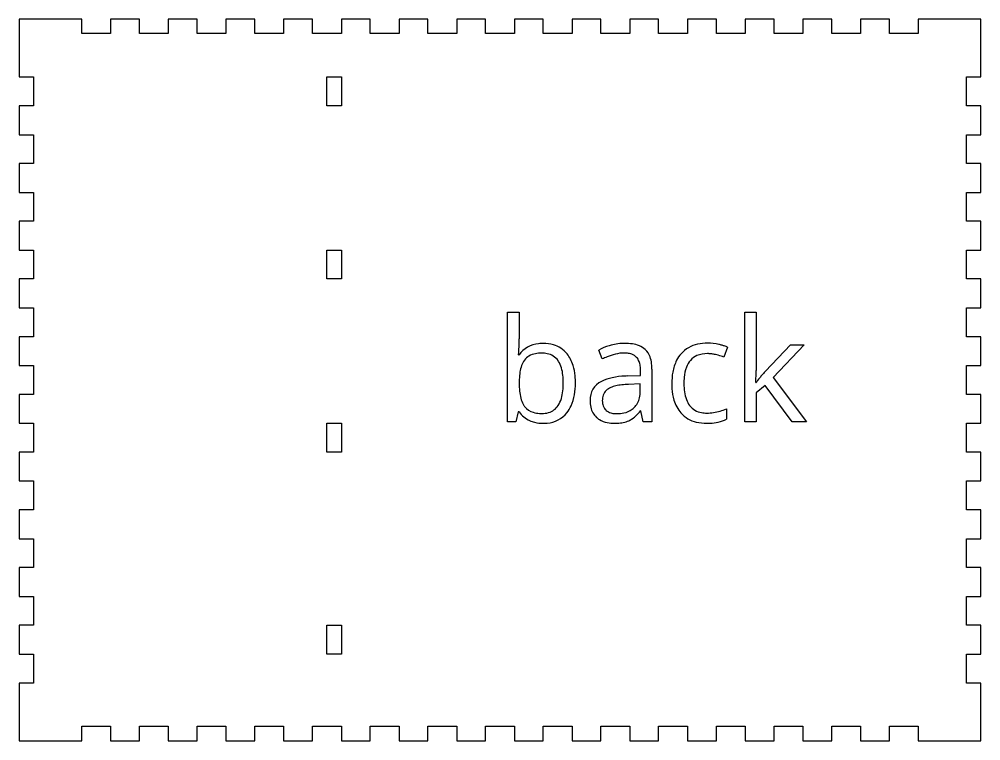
# Model space of a CAD drawing. Header units: millimetres. Extents: x 28 to 592, y 116 to 590.
# Drawn here: x 27.9 to 227.9, y 439.5 to 589.5 of the extents above; entities that cross this region are included whole.
import ezdxf

# ---------------------------------------------------------------- set-up
doc = ezdxf.new("R2010")
doc.units = ezdxf.units.MM
doc.layers.add('back_labelLayer', color=7, linetype='Continuous')
doc.layers.add('back_outsideCutPath', color=7, linetype='Continuous')

msp = doc.modelspace()

# ---------------------------------------------------------------- linework, layer by layer
at = {"layer": 'back_labelLayer', "color": 18, "linetype": 'Continuous', "lineweight": 25, "true_color": 0x000000}
for points in [[(129.49, 505.83), (129.49, 528.62)], [(129.49, 528.62), (131.92, 528.62)], [(131.92, 528.62), (131.92, 523.09)], [(178.84, 505.83), (178.84, 528.62)], [(178.84, 528.62), (181.24, 528.62)], [(181.24, 528.62), (181.24, 516.54)], [(149.22, 518.91), (148.47, 520.77)], [(175.27, 521.34), (174.52, 519.28)], [(183.16, 516.39), (188.35, 521.88)], [(191.23, 521.88), (184.73, 515.04)], [(188.35, 521.88), (191.23, 521.88)], [(131.8, 519.75), (131.92, 519.75)], [(157.18, 515.45), (157.18, 516.45)], [(159.55, 516.79), (159.55, 505.83)], [(154.45, 515.37), (157.18, 515.45)], [(181.13, 514.05), (181.24, 514.05)], [(184.73, 515.04), (191.69, 505.83)], [(157.12, 513.73), (154.69, 513.62)], [(157.12, 512.28), (157.12, 513.73)], [(183.07, 513.42), (181.24, 511.84)], [(188.74, 505.83), (183.07, 513.42)], [(181.24, 511.84), (181.24, 505.83)], [(157.26, 508.12), (157.15, 508.12)], [(157.75, 505.83), (157.26, 508.12)], [(175.03, 508.53), (175.03, 506.37)], [(131.75, 507.9), (131.23, 505.83)], [(131.92, 507.9), (131.75, 507.9)], [(131.23, 505.83), (129.49, 505.83)], [(159.55, 505.83), (157.75, 505.83)], [(181.24, 505.83), (178.84, 505.83)], [(191.69, 505.83), (188.74, 505.83)]]:
    msp.add_lwpolyline(points, dxfattribs=at)
for points in [[(131.89, 521.37), (131.91, 521.94), (131.92, 522.51), (131.92, 523.09)], [(135.96, 522.09), (134.33, 521.94), (132.86, 521.08), (131.92, 519.75)], [(136.96, 522.15), (136.63, 522.15), (136.29, 522.13), (135.96, 522.09)], [(139.05, 521.87), (138.37, 522.06), (137.67, 522.16), (136.96, 522.15)], [(153.91, 522.15), (152.95, 522.15), (152, 522.02), (151.07, 521.78)], [(155.47, 522.04), (154.96, 522.11), (154.43, 522.15), (153.91, 522.15)], [(156.92, 521.65), (156.45, 521.84), (155.97, 521.97), (155.47, 522.04)], [(171.14, 522.18), (170.44, 522.18), (169.74, 522.11), (169.05, 521.96)], [(173.45, 521.93), (172.69, 522.09), (171.91, 522.18), (171.14, 522.18)], [(131.81, 519.84), (131.85, 520.35), (131.88, 520.86), (131.89, 521.37)], [(136.61, 520.11), (136.17, 520.12), (135.72, 520.08), (135.29, 519.99)], [(137.75, 520), (137.37, 520.08), (136.99, 520.11), (136.61, 520.11)], [(140.01, 518.57), (139.47, 519.33), (138.66, 519.84), (137.75, 520)], [(141.88, 519.99), (141.15, 520.89), (140.17, 521.55), (139.05, 521.87)], [(150.64, 521.66), (149.89, 521.44), (149.16, 521.14), (148.47, 520.77)], [(151.07, 521.78), (150.93, 521.74), (150.78, 521.7), (150.64, 521.66)], [(153.76, 520.14), (153.15, 520.14), (152.54, 520.06), (151.94, 519.91)], [(154.45, 520.1), (154.22, 520.13), (153.99, 520.14), (153.76, 520.14)], [(155.35, 519.9), (155.06, 520), (154.75, 520.07), (154.45, 520.1)], [(158.16, 520.87), (157.8, 521.2), (157.38, 521.47), (156.92, 521.65)], [(159.16, 519.34), (158.95, 519.92), (158.61, 520.45), (158.16, 520.87)], [(169.05, 521.96), (167.72, 521.69), (166.51, 521), (165.61, 519.98)], [(171.08, 520.02), (170.33, 520.04), (169.58, 519.9), (168.89, 519.61)], [(171.29, 520.02), (171.22, 520.02), (171.15, 520.02), (171.08, 520.02)], [(172, 519.95), (171.76, 519.99), (171.53, 520.01), (171.29, 520.02)], [(174.12, 521.76), (173.9, 521.83), (173.68, 521.88), (173.45, 521.93)], [(174.74, 521.57), (174.54, 521.64), (174.33, 521.71), (174.12, 521.76)], [(175.25, 521.35), (175.08, 521.43), (174.91, 521.51), (174.74, 521.57)], [(175.27, 521.34), (175.26, 521.35), (175.26, 521.35), (175.25, 521.35)], [(131.8, 519.75), (131.81, 519.78), (131.81, 519.81), (131.81, 519.84)], [(133.02, 518.68), (132.76, 518.34), (132.56, 517.95), (132.42, 517.54)], [(133.96, 519.51), (133.6, 519.3), (133.28, 519.02), (133.02, 518.68)], [(135.29, 519.99), (134.82, 519.91), (134.37, 519.74), (133.96, 519.51)], [(140.12, 518.41), (140.08, 518.47), (140.05, 518.52), (140.01, 518.57)], [(140.72, 517.05), (140.59, 517.53), (140.38, 517.99), (140.12, 518.41)], [(143.13, 517.57), (142.87, 518.45), (142.45, 519.27), (141.88, 519.99)], [(150.2, 519.35), (149.87, 519.21), (149.54, 519.07), (149.22, 518.91)], [(151.94, 519.91), (151.35, 519.77), (150.76, 519.58), (150.2, 519.35)], [(156.36, 519.24), (156.09, 519.54), (155.74, 519.77), (155.35, 519.9)], [(156.87, 518.39), (156.76, 518.7), (156.58, 518.99), (156.36, 519.24)], [(157.11, 517.46), (157.06, 517.78), (156.99, 518.09), (156.87, 518.39)], [(159.48, 517.93), (159.43, 518.41), (159.32, 518.88), (159.16, 519.34)], [(164.68, 518.63), (164.29, 517.86), (164.02, 517.04), (163.87, 516.19)], [(165.61, 519.98), (165.24, 519.57), (164.93, 519.12), (164.68, 518.63)], [(168.89, 519.61), (167.85, 519.14), (167.06, 518.26), (166.7, 517.18)], [(172.76, 519.81), (172.51, 519.87), (172.25, 519.92), (172, 519.95)], [(173.35, 519.67), (173.15, 519.72), (172.96, 519.77), (172.76, 519.81)], [(174.52, 519.28), (174.14, 519.43), (173.74, 519.56), (173.35, 519.67)], [(132.09, 516.21), (132.01, 515.7), (131.96, 515.18), (131.94, 514.66)], [(132.42, 517.54), (132.27, 517.1), (132.16, 516.66), (132.09, 516.21)], [(141.02, 515.54), (140.96, 516.05), (140.87, 516.55), (140.72, 517.05)], [(143.56, 515.38), (143.49, 516.12), (143.35, 516.85), (143.13, 517.57)], [(157.18, 516.45), (157.18, 516.79), (157.16, 517.13), (157.11, 517.46)], [(159.55, 516.79), (159.55, 517.17), (159.53, 517.55), (159.48, 517.93)], [(163.87, 516.19), (163.73, 515.39), (163.66, 514.57), (163.67, 513.75)], [(166.7, 517.18), (166.46, 516.51), (166.31, 515.81), (166.25, 515.1)], [(181.22, 515.66), (181.23, 515.8), (181.23, 515.94), (181.24, 516.08)], [(181.24, 516.08), (181.24, 516.23), (181.24, 516.39), (181.24, 516.54)], [(183.16, 516.39), (182.97, 516.18), (182.78, 515.96), (182.59, 515.74)], [(131.94, 514.66), (131.93, 514.4), (131.92, 514.14), (131.92, 513.87)], [(141.11, 513.9), (141.11, 514.45), (141.08, 514.99), (141.02, 515.54)], [(143.63, 513.87), (143.63, 514.37), (143.6, 514.88), (143.56, 515.38)], [(149.07, 514.24), (147.55, 513.51), (146.6, 511.95), (146.67, 510.27)], [(151.29, 515.01), (150.52, 514.86), (149.77, 514.6), (149.07, 514.24)], [(153.96, 515.35), (153.06, 515.31), (152.17, 515.2), (151.29, 515.01)], [(154.45, 515.37), (154.29, 515.36), (154.12, 515.35), (153.96, 515.35)], [(166.25, 515.1), (166.2, 514.66), (166.18, 514.22), (166.18, 513.78)], [(181.13, 514.11), (181.15, 514.39), (181.17, 514.67), (181.18, 514.95)], [(181.13, 514.05), (181.13, 514.07), (181.13, 514.09), (181.13, 514.11)], [(181.18, 514.95), (181.2, 515.19), (181.21, 515.43), (181.22, 515.66)], [(181.6, 514.53), (181.48, 514.37), (181.36, 514.21), (181.24, 514.05)], [(182.1, 515.15), (181.93, 514.95), (181.76, 514.74), (181.6, 514.53)], [(182.59, 515.74), (182.43, 515.55), (182.26, 515.35), (182.1, 515.15)], [(131.92, 513.87), (131.92, 513.32), (131.95, 512.76), (132, 512.21)], [(132, 512.21), (132.05, 511.73), (132.13, 511.25), (132.25, 510.77)], [(140.7, 510.7), (140.85, 511.21), (140.96, 511.74), (141.02, 512.27)], [(141.02, 512.27), (141.08, 512.81), (141.11, 513.36), (141.11, 513.9)], [(143.44, 511.47), (143.57, 512.27), (143.63, 513.07), (143.63, 513.87)], [(150.5, 512.72), (149.83, 512.32), (149.37, 511.62), (149.27, 510.84)], [(150.97, 512.97), (150.81, 512.9), (150.65, 512.81), (150.5, 512.72)], [(152.02, 513.31), (151.66, 513.23), (151.31, 513.11), (150.97, 512.97)], [(153.26, 513.52), (152.84, 513.47), (152.43, 513.4), (152.02, 513.31)], [(154.69, 513.62), (154.21, 513.61), (153.73, 513.57), (153.26, 513.52)], [(156.96, 510.82), (157.07, 511.29), (157.12, 511.77), (157.12, 512.25)], [(157.12, 512.25), (157.12, 512.26), (157.12, 512.27), (157.12, 512.28)], [(163.67, 513.75), (163.66, 513.41), (163.68, 513.06), (163.7, 512.72)], [(163.7, 512.72), (163.75, 511.92), (163.89, 511.13), (164.11, 510.37)], [(166.18, 513.78), (166.18, 513.21), (166.22, 512.64), (166.3, 512.07)], [(166.3, 512.07), (166.38, 511.53), (166.51, 511), (166.7, 510.49)], [(132.25, 510.77), (132.36, 510.34), (132.52, 509.91), (132.74, 509.51)], [(140.01, 509.21), (140.31, 509.67), (140.54, 510.17), (140.7, 510.7)], [(142.75, 509.17), (143.08, 509.9), (143.31, 510.68), (143.44, 511.47)], [(146.67, 510.27), (146.67, 509.8), (146.72, 509.33), (146.82, 508.88)], [(149.27, 510.84), (149.24, 510.64), (149.22, 510.44), (149.22, 510.24)], [(149.22, 510.24), (149.22, 509.97), (149.25, 509.7), (149.31, 509.44)], [(155.82, 508.79), (156.39, 509.34), (156.78, 510.05), (156.96, 510.82)], [(164.11, 510.37), (164.4, 509.38), (164.9, 508.46), (165.58, 507.68)], [(166.7, 510.49), (166.87, 510.05), (167.09, 509.63), (167.38, 509.24)], [(132.74, 509.51), (132.83, 509.34), (132.93, 509.18), (133.05, 509.03)], [(133.05, 509.03), (133.51, 508.45), (134.13, 508.03), (134.84, 507.82)], [(138.04, 507.76), (138.85, 507.99), (139.55, 508.5), (140.01, 509.21)], [(141.86, 507.73), (142.22, 508.17), (142.51, 508.65), (142.75, 509.17)], [(146.82, 508.88), (147, 508.06), (147.42, 507.33), (148.03, 506.77)], [(149.31, 509.44), (149.39, 509.06), (149.58, 508.7), (149.84, 508.41)], [(149.84, 508.41), (149.9, 508.35), (149.96, 508.29), (150.02, 508.23)], [(150.02, 508.23), (150.31, 507.99), (150.65, 507.81), (151.01, 507.71)], [(153.7, 507.69), (154.33, 507.82), (154.93, 508.09), (155.45, 508.47)], [(155.45, 508.47), (155.58, 508.57), (155.7, 508.68), (155.82, 508.79)], [(156.33, 507.2), (156.62, 507.49), (156.89, 507.79), (157.15, 508.12)], [(167.38, 509.24), (167.99, 508.44), (168.88, 507.9), (169.88, 507.75)], [(170.92, 507.66), (171.87, 507.67), (172.81, 507.8), (173.72, 508.07)], [(173.72, 508.07), (174.17, 508.2), (174.6, 508.35), (175.03, 508.53)], [(131.92, 507.9), (132.48, 507.12), (133.23, 506.51), (134.1, 506.12)], [(134.1, 506.12), (134.42, 505.97), (134.76, 505.85), (135.11, 505.76)], [(134.84, 507.82), (135.27, 507.69), (135.72, 507.61), (136.17, 507.59)], [(136.17, 507.59), (136.33, 507.58), (136.5, 507.57), (136.67, 507.57)], [(136.67, 507.57), (137.13, 507.57), (137.6, 507.63), (138.04, 507.76)], [(137.77, 505.58), (139.37, 505.69), (140.86, 506.47), (141.86, 507.73)], [(148.03, 506.77), (148.21, 506.6), (148.4, 506.45), (148.61, 506.32)], [(148.61, 506.32), (149.12, 506.01), (149.67, 505.8), (150.25, 505.68)], [(151.01, 507.71), (151.29, 507.62), (151.58, 507.57), (151.87, 507.56)], [(151.87, 507.56), (152, 507.55), (152.13, 507.54), (152.25, 507.54)], [(152.25, 507.54), (152.74, 507.54), (153.22, 507.59), (153.7, 507.69)], [(153.59, 505.71), (153.99, 505.79), (154.38, 505.91), (154.75, 506.07)], [(154.75, 506.07), (155, 506.18), (155.23, 506.32), (155.45, 506.47)], [(155.45, 506.47), (155.77, 506.69), (156.06, 506.93), (156.33, 507.2)], [(165.58, 507.68), (166.42, 506.74), (167.53, 506.08), (168.76, 505.79)], [(169.88, 507.75), (170.22, 507.69), (170.57, 507.66), (170.92, 507.66)], [(173.34, 505.77), (173.93, 505.9), (174.5, 506.1), (175.03, 506.37)], [(135.11, 505.76), (135.71, 505.61), (136.34, 505.53), (136.96, 505.54)], [(136.96, 505.54), (137.23, 505.54), (137.5, 505.55), (137.77, 505.58)], [(150.25, 505.68), (150.75, 505.58), (151.26, 505.53), (151.77, 505.54)], [(151.77, 505.54), (151.97, 505.54), (152.18, 505.54), (152.38, 505.55)], [(152.38, 505.55), (152.79, 505.57), (153.19, 505.63), (153.59, 505.71)], [(168.76, 505.79), (169.49, 505.62), (170.23, 505.53), (170.97, 505.54)], [(170.97, 505.54), (171.2, 505.54), (171.42, 505.54), (171.65, 505.55)], [(171.65, 505.55), (172.22, 505.58), (172.78, 505.65), (173.34, 505.77)]]:
    msp.add_open_spline(points, degree=3, dxfattribs=at)
at = {"layer": 'back_outsideCutPath', "color": 18, "linetype": 'Continuous', "lineweight": 25, "true_color": 0x000000}
for points in [[(27.94, 589.54), (27.94, 577.54)], [(34.94, 589.54), (27.94, 589.54)], [(40.94, 589.54), (34.94, 589.54)], [(40.94, 586.54), (40.94, 589.54)], [(52.94, 589.54), (46.94, 589.54)], [(46.94, 589.54), (46.94, 586.54)], [(52.94, 586.54), (52.94, 589.54)], [(64.94, 589.54), (58.94, 589.54)], [(58.94, 589.54), (58.94, 586.54)], [(64.94, 586.54), (64.94, 589.54)], [(76.94, 589.54), (70.94, 589.54)], [(70.94, 589.54), (70.94, 586.54)], [(76.94, 586.54), (76.94, 589.54)], [(88.94, 589.54), (82.94, 589.54)], [(82.94, 589.54), (82.94, 586.54)], [(88.94, 586.54), (88.94, 589.54)], [(100.94, 589.54), (94.94, 589.54)], [(94.94, 589.54), (94.94, 586.54)], [(100.94, 586.54), (100.94, 589.54)], [(112.94, 589.54), (106.94, 589.54)], [(106.94, 589.54), (106.94, 586.54)], [(112.94, 586.54), (112.94, 589.54)], [(124.94, 589.54), (118.94, 589.54)], [(118.94, 589.54), (118.94, 586.54)], [(124.94, 586.54), (124.94, 589.54)], [(136.94, 589.54), (130.94, 589.54)], [(130.94, 589.54), (130.94, 586.54)], [(136.94, 586.54), (136.94, 589.54)], [(148.94, 589.54), (142.94, 589.54)], [(142.94, 589.54), (142.94, 586.54)], [(148.94, 586.54), (148.94, 589.54)], [(160.94, 589.54), (154.94, 589.54)], [(154.94, 589.54), (154.94, 586.54)], [(160.94, 586.54), (160.94, 589.54)], [(172.94, 589.54), (166.94, 589.54)], [(166.94, 589.54), (166.94, 586.54)], [(172.94, 586.54), (172.94, 589.54)], [(184.94, 589.54), (178.94, 589.54)], [(178.94, 589.54), (178.94, 586.54)], [(184.94, 586.54), (184.94, 589.54)], [(196.94, 589.54), (190.94, 589.54)], [(190.94, 589.54), (190.94, 586.54)], [(196.94, 586.54), (196.94, 589.54)], [(208.94, 589.54), (202.94, 589.54)], [(202.94, 589.54), (202.94, 586.54)], [(208.94, 586.54), (208.94, 589.54)], [(227.94, 589.54), (214.94, 589.54)], [(214.94, 589.54), (214.94, 586.54)], [(227.94, 583.54), (227.94, 589.54)], [(46.94, 586.54), (40.94, 586.54)], [(58.94, 586.54), (52.94, 586.54)], [(70.94, 586.54), (64.94, 586.54)], [(82.94, 586.54), (76.94, 586.54)], [(94.94, 586.54), (88.94, 586.54)], [(106.94, 586.54), (100.94, 586.54)], [(118.94, 586.54), (112.94, 586.54)], [(130.94, 586.54), (124.94, 586.54)], [(142.94, 586.54), (136.94, 586.54)], [(154.94, 586.54), (148.94, 586.54)], [(166.94, 586.54), (160.94, 586.54)], [(178.94, 586.54), (172.94, 586.54)], [(190.94, 586.54), (184.94, 586.54)], [(202.94, 586.54), (196.94, 586.54)], [(214.94, 586.54), (208.94, 586.54)], [(227.94, 577.54), (227.94, 583.54)], [(27.94, 577.54), (30.94, 577.54)], [(30.94, 577.54), (30.94, 571.54)], [(91.94, 571.54), (91.94, 577.54)], [(91.94, 577.54), (94.94, 577.54)], [(94.94, 577.54), (94.94, 571.54)], [(224.94, 571.54), (224.94, 577.54)], [(224.94, 577.54), (227.94, 577.54)], [(30.94, 571.54), (27.94, 571.54)], [(27.94, 571.54), (27.94, 565.54)], [(94.94, 571.54), (91.94, 571.54)], [(227.94, 571.54), (224.94, 571.54)], [(227.94, 565.54), (227.94, 571.54)], [(27.94, 565.54), (30.94, 565.54)], [(30.94, 565.54), (30.94, 559.54)], [(224.94, 559.54), (224.94, 565.54)], [(224.94, 565.54), (227.94, 565.54)], [(30.94, 559.54), (27.94, 559.54)], [(27.94, 559.54), (27.94, 553.54)], [(227.94, 559.54), (224.94, 559.54)], [(227.94, 553.54), (227.94, 559.54)], [(27.94, 553.54), (30.94, 553.54)], [(30.94, 553.54), (30.94, 547.54)], [(224.94, 547.54), (224.94, 553.54)], [(224.94, 553.54), (227.94, 553.54)], [(30.94, 547.54), (27.94, 547.54)], [(27.94, 547.54), (27.94, 541.54)], [(227.94, 547.54), (224.94, 547.54)], [(227.94, 541.54), (227.94, 547.54)], [(27.94, 541.54), (30.94, 541.54)], [(30.94, 541.54), (30.94, 535.54)], [(91.94, 535.54), (91.94, 541.54)], [(91.94, 541.54), (94.94, 541.54)], [(94.94, 541.54), (94.94, 535.54)], [(224.94, 535.54), (224.94, 541.54)], [(224.94, 541.54), (227.94, 541.54)], [(30.94, 535.54), (27.94, 535.54)], [(27.94, 535.54), (27.94, 529.54)], [(94.94, 535.54), (91.94, 535.54)], [(227.94, 535.54), (224.94, 535.54)], [(227.94, 529.54), (227.94, 535.54)], [(27.94, 529.54), (30.94, 529.54)], [(30.94, 529.54), (30.94, 523.54)], [(224.94, 523.54), (224.94, 529.54)], [(224.94, 529.54), (227.94, 529.54)], [(30.94, 523.54), (27.94, 523.54)], [(27.94, 523.54), (27.94, 517.54)], [(227.94, 523.54), (224.94, 523.54)], [(227.94, 517.54), (227.94, 523.54)], [(27.94, 517.54), (30.94, 517.54)], [(30.94, 517.54), (30.94, 511.54)], [(224.94, 511.54), (224.94, 517.54)], [(224.94, 517.54), (227.94, 517.54)], [(30.94, 511.54), (27.94, 511.54)], [(27.94, 511.54), (27.94, 505.54)], [(227.94, 511.54), (224.94, 511.54)], [(227.94, 505.54), (227.94, 511.54)], [(27.94, 505.54), (30.94, 505.54)], [(30.94, 505.54), (30.94, 499.54)], [(91.94, 499.54), (91.94, 505.54)], [(91.94, 505.54), (94.94, 505.54)], [(94.94, 505.54), (94.94, 499.54)], [(224.94, 499.54), (224.94, 505.54)], [(224.94, 505.54), (227.94, 505.54)], [(30.94, 499.54), (27.94, 499.54)], [(27.94, 499.54), (27.94, 493.54)], [(94.94, 499.54), (91.94, 499.54)], [(227.94, 499.54), (224.94, 499.54)], [(227.94, 493.54), (227.94, 499.54)], [(27.94, 493.54), (30.94, 493.54)], [(30.94, 493.54), (30.94, 487.54)], [(224.94, 487.54), (224.94, 493.54)], [(224.94, 493.54), (227.94, 493.54)], [(30.94, 487.54), (27.94, 487.54)], [(27.94, 487.54), (27.94, 481.54)], [(227.94, 487.54), (224.94, 487.54)], [(227.94, 481.54), (227.94, 487.54)], [(27.94, 481.54), (30.94, 481.54)], [(30.94, 481.54), (30.94, 475.54)], [(224.94, 475.54), (224.94, 481.54)], [(224.94, 481.54), (227.94, 481.54)], [(30.94, 475.54), (27.94, 475.54)], [(27.94, 475.54), (27.94, 469.54)], [(227.94, 475.54), (224.94, 475.54)], [(227.94, 469.54), (227.94, 475.54)], [(27.94, 469.54), (30.94, 469.54)], [(30.94, 469.54), (30.94, 463.54)], [(224.94, 463.54), (224.94, 469.54)], [(224.94, 469.54), (227.94, 469.54)], [(30.94, 463.54), (27.94, 463.54)], [(27.94, 463.54), (27.94, 457.54)], [(91.94, 457.54), (91.94, 463.54)], [(91.94, 463.54), (94.94, 463.54)], [(94.94, 463.54), (94.94, 457.54)], [(227.94, 463.54), (224.94, 463.54)], [(227.94, 457.54), (227.94, 463.54)], [(27.94, 457.54), (30.94, 457.54)], [(30.94, 457.54), (30.94, 451.54)], [(94.94, 457.54), (91.94, 457.54)], [(224.94, 451.54), (224.94, 457.54)], [(224.94, 457.54), (227.94, 457.54)], [(30.94, 451.54), (27.94, 451.54)], [(27.94, 451.54), (27.94, 445.54)], [(227.94, 451.54), (224.94, 451.54)], [(227.94, 439.54), (227.94, 451.54)], [(27.94, 445.54), (27.94, 439.54)], [(40.94, 439.54), (40.94, 442.54)], [(40.94, 442.54), (46.94, 442.54)], [(46.94, 442.54), (46.94, 439.54)], [(52.94, 439.54), (52.94, 442.54)], [(52.94, 442.54), (58.94, 442.54)], [(58.94, 442.54), (58.94, 439.54)], [(64.94, 439.54), (64.94, 442.54)], [(64.94, 442.54), (70.94, 442.54)], [(70.94, 442.54), (70.94, 439.54)], [(76.94, 439.54), (76.94, 442.54)], [(76.94, 442.54), (82.94, 442.54)], [(82.94, 442.54), (82.94, 439.54)], [(88.94, 439.54), (88.94, 442.54)], [(88.94, 442.54), (94.94, 442.54)], [(94.94, 442.54), (94.94, 439.54)], [(100.94, 439.54), (100.94, 442.54)], [(100.94, 442.54), (106.94, 442.54)], [(106.94, 442.54), (106.94, 439.54)], [(112.94, 439.54), (112.94, 442.54)], [(112.94, 442.54), (118.94, 442.54)], [(118.94, 442.54), (118.94, 439.54)], [(124.94, 439.54), (124.94, 442.54)], [(124.94, 442.54), (130.94, 442.54)], [(130.94, 442.54), (130.94, 439.54)], [(136.94, 439.54), (136.94, 442.54)], [(136.94, 442.54), (142.94, 442.54)], [(142.94, 442.54), (142.94, 439.54)], [(148.94, 439.54), (148.94, 442.54)], [(148.94, 442.54), (154.94, 442.54)], [(154.94, 442.54), (154.94, 439.54)], [(160.94, 439.54), (160.94, 442.54)], [(160.94, 442.54), (166.94, 442.54)], [(166.94, 442.54), (166.94, 439.54)], [(172.94, 439.54), (172.94, 442.54)], [(172.94, 442.54), (178.94, 442.54)], [(178.94, 442.54), (178.94, 439.54)], [(184.94, 439.54), (184.94, 442.54)], [(184.94, 442.54), (190.94, 442.54)], [(190.94, 442.54), (190.94, 439.54)], [(196.94, 439.54), (196.94, 442.54)], [(196.94, 442.54), (202.94, 442.54)], [(202.94, 442.54), (202.94, 439.54)], [(208.94, 439.54), (208.94, 442.54)], [(208.94, 442.54), (214.94, 442.54)], [(214.94, 442.54), (214.94, 439.54)], [(27.94, 439.54), (40.94, 439.54)], [(46.94, 439.54), (52.94, 439.54)], [(58.94, 439.54), (64.94, 439.54)], [(70.94, 439.54), (76.94, 439.54)], [(82.94, 439.54), (88.94, 439.54)], [(94.94, 439.54), (100.94, 439.54)], [(106.94, 439.54), (112.94, 439.54)], [(118.94, 439.54), (124.94, 439.54)], [(130.94, 439.54), (136.94, 439.54)], [(142.94, 439.54), (148.94, 439.54)], [(154.94, 439.54), (160.94, 439.54)], [(166.94, 439.54), (172.94, 439.54)], [(178.94, 439.54), (184.94, 439.54)], [(190.94, 439.54), (196.94, 439.54)], [(202.94, 439.54), (208.94, 439.54)], [(214.94, 439.54), (220.94, 439.54)], [(220.94, 439.54), (227.94, 439.54)]]:
    msp.add_lwpolyline(points, dxfattribs=at)

doc.saveas('drawing.dxf')
